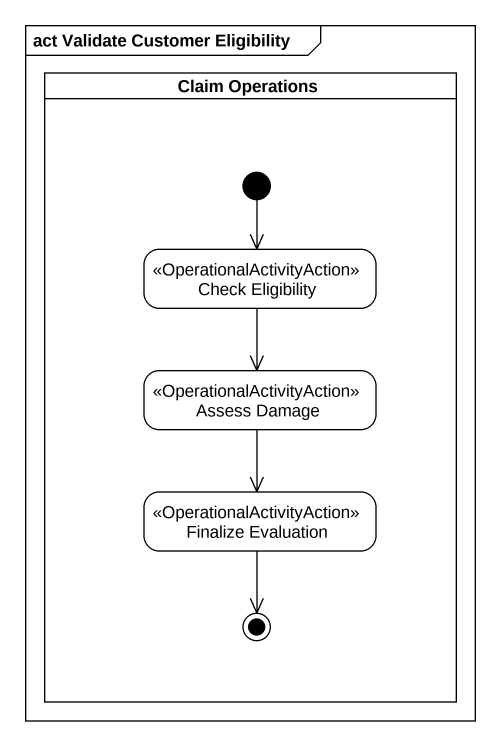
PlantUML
@startuml
mainframe act Validate Customer Eligibility
hide empty description
state "Claim Operations" as Claim_Operations <<partition>> {
  state "Check Eligibility" as Check_Eligibility <<OperationalActivityAction>>
  state "Assess Damage" as Assess_Damage <<OperationalActivityAction>>
  state "Finalize Evaluation" as Finalize_Evaluation <<OperationalActivityAction>>
  [*] --> Check_Eligibility
  Finalize_Evaluation --> [*]
}
Check_Eligibility --> Assess_Damage
Assess_Damage --> Finalize_Evaluation
@enduml
